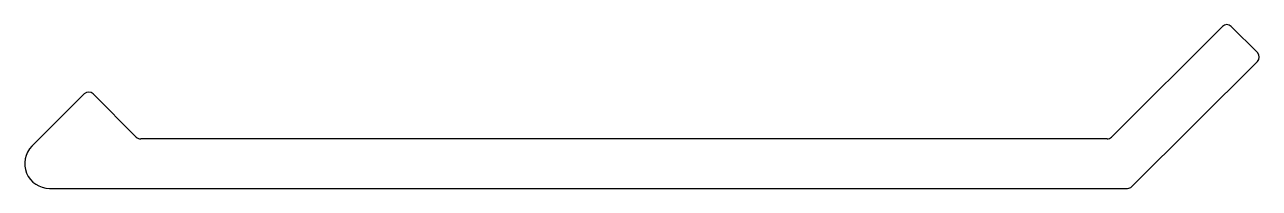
# Model space of a CAD drawing. Extents: x -34.6 to 41.2, y 0.4 to 10.4.
import ezdxf

# ---------------------------------------------------------------- set-up
doc = ezdxf.new("R2010")
doc.units = 0
doc.layers.add('5', color=7, linetype='CONTINUOUS')

msp = doc.modelspace()

# ---------------------------------------------------------------- linework, layer by layer
at = {"layer": '5', "color": 7, "linetype": 'CONTINUOUS'}
for p, q in [((38.945, 10.334), (32.123, 3.512)), ((41.1, 8.717), (39.483, 10.334)), ((33.385, 0.464), (41.1, 8.178)), ((-30.987, 6.17), (-34.203, 2.954)), ((-27.791, 3.512), (-30.448, 6.17)), ((31.853, 3.4), (-27.521, 3.4)), ((-33.126, 0.352), (33.116, 0.352))]:
    msp.add_line(p, q, dxfattribs=at)
for centre, radius, start, end in [((39.214, 10.064), 0.381, 45, 135), ((40.83, 8.448), 0.381, 315, 45), ((-30.718, 5.9), 0.381, 45, 135), ((-27.521, 3.781), 0.381, 225, 270), ((31.853, 3.781), 0.381, 270, 315), ((-33.126, 1.876), 1.524, 135, 270), ((33.116, 0.733), 0.381, 270, 315)]:
    msp.add_arc(centre, radius, start, end, dxfattribs=at)

doc.saveas('drawing.dxf')
